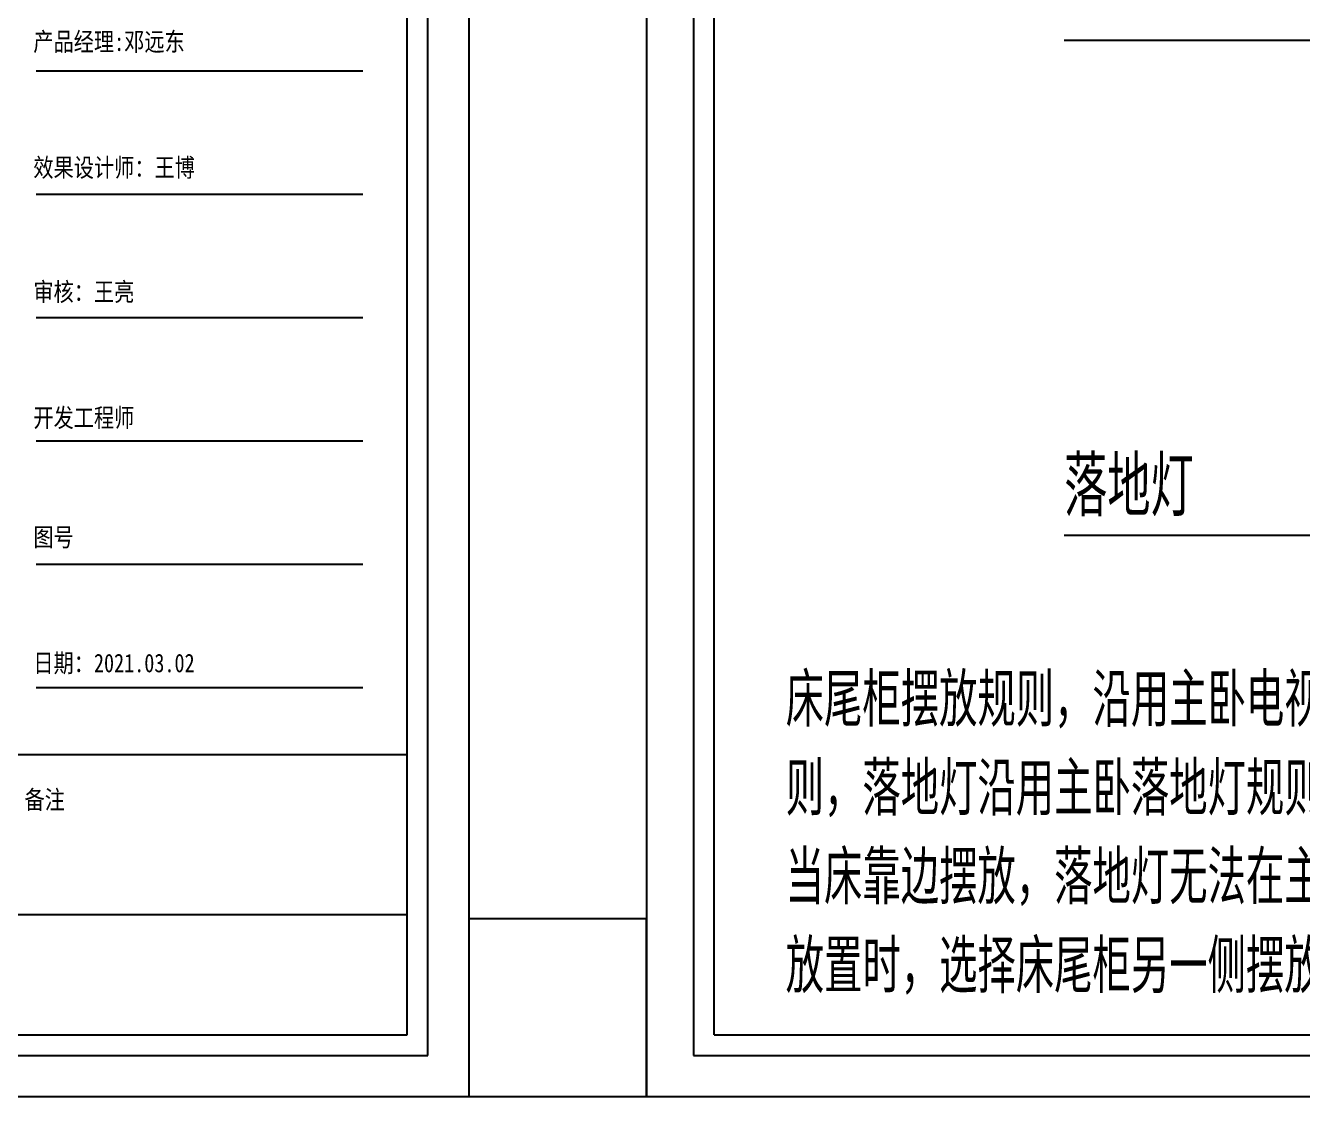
# Model space of a CAD drawing. Extents: x 23971 to 232415, y -48119 to 67869.
# Drawn here: x 157458 to 161054, y 28417 to 31433 of the extents above; entities that cross this region are included whole.
import ezdxf

# ---------------------------------------------------------------- set-up
doc = ezdxf.new("R2010")
doc.units = 0
doc.header["$LTSCALE"] = 1000
doc.header["$MEASUREMENT"] = 0
doc.layers.add('DIM_SYMB', color=3, linetype='Continuous')
doc.layers.add('PUB_TEXT', color=7, linetype='Continuous')
doc.styles.add('_TCH_DIM', font='SIMPLEX', dxfattribs={"bigfont": 'GBCBIG'})
doc.styles.get("Standard").update_dxf_attribs({"font": 'gbenor.shx', "bigfont": 'gbcbig.shx'})
doc.styles.add('WJ', font='', dxfattribs={"width": 0.8, "height": 135})
doc.styles.get('WJ').set_extended_font_data('FangSong_GB2312')

# ---------------------------------------------------------------- blocks, each defined once
blk = doc.blocks.new('次卧摆放方案图框')
at = {"color": 251}
for p, q in [((372, 17757), (372, 493)), ((25027, 493), (25027, 17757)), ((372, 493), (25027, 493))]:
    blk.add_line(p, q, dxfattribs=at)
for p, q in [((546, 667), (546, 17583)), ((24853, 667), (24853, 17583)), ((21714, 8821), (24478, 8821)), ((21714, 7778), (24478, 7778)), ((21714, 6735), (24478, 6735)), ((21714, 5691), (24478, 5691)), ((21714, 4648), (24478, 4648)), ((21714, 3605), (24478, 3605)), ((21376, 3039), (24853, 3039)), ((21376, 1686), (24853, 1686)), ((546, 667), (24853, 667))]:
    blk.add_line(p, q)
blk.add_lwpolyline([(-25, 145), (25375, 145), (25375, 18105), (-25, 18105)], close=True)
at = {"attachment_point": 1, "style": 'WJ'}
for s, insert, char_height, width in [('{\\fSimSun|b0|i0|c134|p2;产品经理:邓远东}', (21691, 9146), 156.48, 1903.64), ('{\\fSimSun|b0|i0|c134|p2;效果设计师：王博}', (21691, 8081), 156.48, 1955.7), ('{\\fSimSun|b0|i0|c134|p2;审核：王亮}', (21691, 7030), 156.48, 936.03), ('{\\fSimSun|b0|i0|c134|p2;开发工程师}', (21691, 5965), 156.48, 936.03), ('图号', (21691, 4955), 156.5, 936.03), ('{\\fSimSun|b0|i0|c134|p2;日期：2021.03.02}', (21691, 3890), 156.48, 1914.62), ('{\\fSimSun|b0|i0|c134|p2;备注}', (21616, 2734), 156.48, 1247.5)]:
    blk.add_mtext(s, dxfattribs=dict(at, insert=insert, char_height=char_height, width=width))

msp = doc.modelspace()

# ---------------------------------------------------------------- linework, layer by layer
msp.add_lwpolyline([(158707.1, 28416.6), (159207.1, 28416.6), (159207.1, 28916.6), (158707.1, 28916.6)], close=True)
at = {"layer": 'DIM_SYMB'}
for points in [[(160383.3, 31391.7), (160974, 31391.7), (162542.3, 31391.7)], [(160383.3, 29998), (160974, 29998), (162542.3, 29998)]]:
    msp.add_lwpolyline(points, dxfattribs=at)

# ---------------------------------------------------------------- block references
at = {"xscale": 0.3330153595476334, "yscale": 0.3330153595476334, "zscale": 0.3330153595476334}
for p in [(150257, 28368.2), (159215.4, 28368.2)]:
    msp.add_blockref('次卧摆放方案图框', p, dxfattribs=at)

# ---------------------------------------------------------------- texts
at = {"insert": (159599.1, 29608.1), "char_height": 150, "attachment_point": 1}
msp.add_mtext_dynamic_manual_height_columns('床尾柜摆放规则，沿用主卧电视柜规则，落地灯沿用主卧落地灯规则。\\P当床靠边摆放，落地灯无法在主卧位放置时，选择床尾柜另一侧摆放', width=1767.576, gutter_width=1750, heights=[0], dxfattribs=at)
at = {"layer": 'PUB_TEXT', "style": '_TCH_DIM'}
msp.add_text('落地灯', height=168.79, dxfattribs=at).set_placement((160383.3, 30050.5))

doc.saveas('drawing.dxf')
